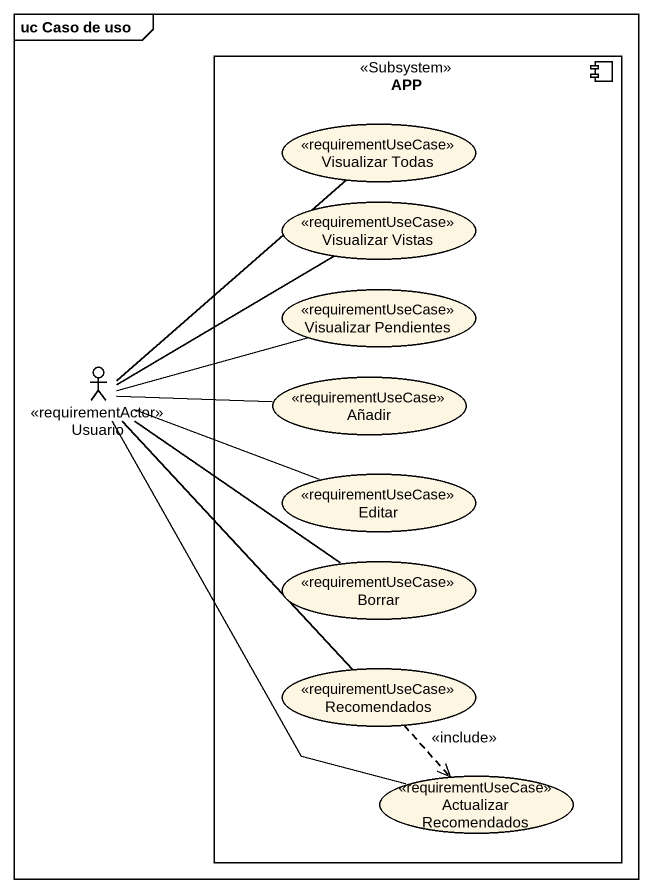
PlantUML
@startuml
mainframe uc Caso de uso
component APP <<Subsystem>> {
  usecase "Visualizar Todas" as Visualizar_Todas <<requirementUseCase>>
  usecase "Visualizar Vistas" as Visualizar_Vistas <<requirementUseCase>>
  usecase "Visualizar Pendientes" as Visualizar_Pendientes <<requirementUseCase>>
  usecase Añadir <<requirementUseCase>>
  usecase Editar <<requirementUseCase>>
  usecase Borrar <<requirementUseCase>>
  usecase Recomendados <<requirementUseCase>>
  usecase "Actualizar Recomendados" as Actualizar_Recomendados <<requirementUseCase>>
}
actor Usuario <<requirementActor>>
Usuario -up- Visualizar_Todas
Usuario -right- Visualizar_Vistas
Usuario -right- Visualizar_Pendientes
Usuario -right- Añadir
Usuario -right- Editar
Usuario -- Borrar
Usuario -- Recomendados
Usuario -- Actualizar_Recomendados
Recomendados ..> Actualizar_Recomendados : <<include>>
@enduml
